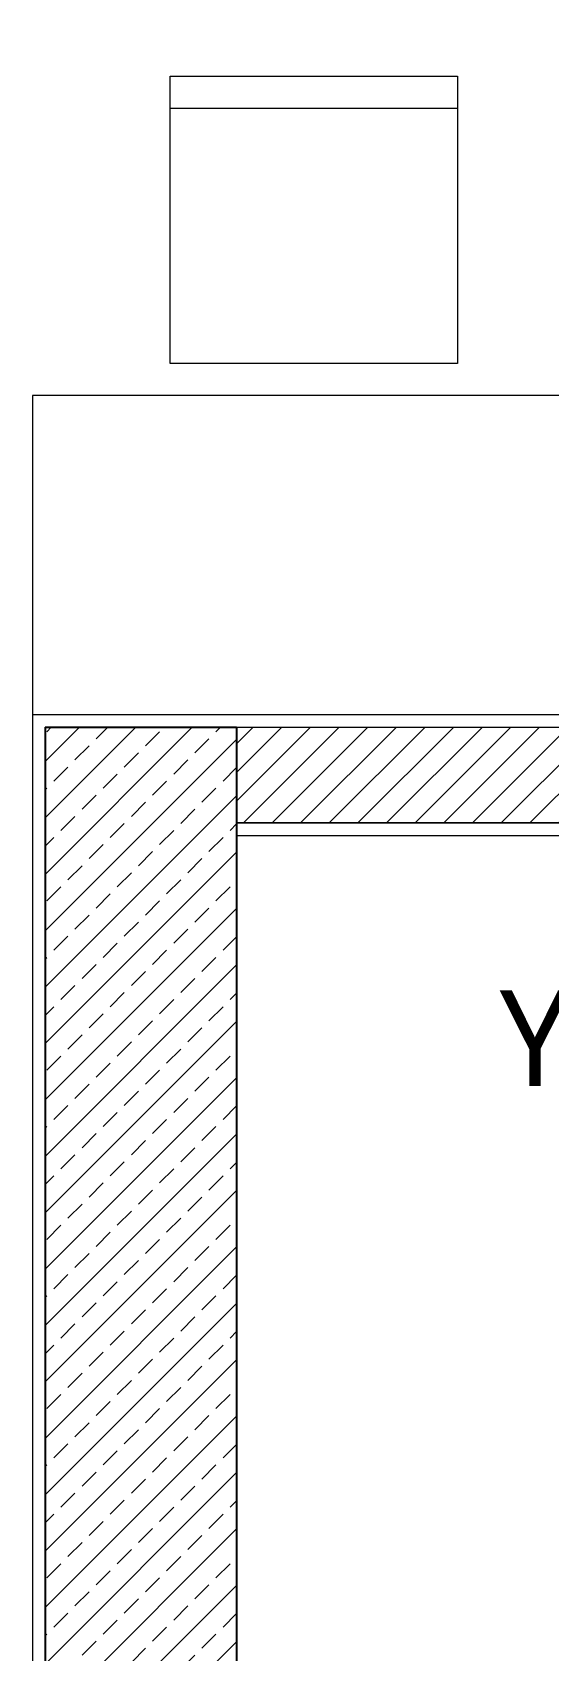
# Model space of a CAD drawing. Header units: millimetres. Extents: x 809 to 8159, y 33 to 4533.
# Drawn here: x 2179.8 to 2260.7, y 2955.6 to 3209.2 of the extents above; entities that cross this region are included whole.
import ezdxf

# ---------------------------------------------------------------- set-up
doc = ezdxf.new("R2010")
doc.units = ezdxf.units.MM
doc.linetypes.add('DASHED', pattern=[19.05, 12.7, -6.35])
doc.linetypes.add('HIDDEN', pattern=[0.375, 0.25, -0.125])
for name, color, linetype, lineweight in [('B.A.TARAMA', 124, 'DASHED', 15), ('BETONARME', 3, 'Continuous', 25), ('DUVAR', 2, 'Continuous', 15), ('DUVAR TARAMA', 9, 'Continuous', 9), ('MAHAL', 6, 'Continuous', 0), ('MERDIVEN', 4, 'Continuous', 0), ('Sıva', 1, 'Continuous', 0), ('TEFRİŞ', 130, 'Continuous', 0), ('TEZGAH', 7, 'Continuous', 0)]:
    doc.layers.add(name, color=color, linetype=linetype, lineweight=lineweight)
doc.styles.get("Standard").update_dxf_attribs({"font": 'arial.ttf'})

# ---------------------------------------------------------------- blocks, each defined once
blk = doc.blocks.new('rhtrtrthrthrth')
at = {"layer": 'B.A.TARAMA'}
h = blk.add_hatch(dxfattribs=at)
h.set_pattern_fill('ANSI33', color=256, scale=25, style=0, pattern_type=0)
h.set_pattern_definition([(45, (32120.317, -23322.9636), (-4.419417, 4.419417), []), (45, (32124.736, -23322.9636), (-4.419417, 4.419417), [3.125, -1.5625])])
h.paths.add_polyline_path([(34137.56, -20490.93), (34167.56, -20490.93), (34167.56, -20916.93), (34137.56, -20916.93)])
at = {"layer": 'BETONARME'}
for p, q in [((34137.56, -20490.93), (34137.56, -20862.72)), ((34137.56, -20490.93), (34167.56, -20490.93)), ((34167.56, -20490.93), (34167.56, -20862.72))]:
    blk.add_line(p, q, dxfattribs=at)
blk = doc.blocks.new('trthrttrtrthrth')
at = {"layer": 'B.A.TARAMA'}
blk.add_blockref('rhtrtrthrthrth', (0, 5000), dxfattribs=at)
blk = doc.blocks.new('TABURE')
at = {"layer": 'TEFRİŞ'}
for p, q in [((34528.62, -4739.8), (34573.08, -4732.83)), ((34573.08, -4732.83), (34580.05, -4777.29)), ((34535.59, -4784.26), (34528.62, -4739.8)), ((34579.28, -4772.35), (34534.82, -4779.32)), ((34580.05, -4777.29), (34535.59, -4784.26))]:
    blk.add_line(p, q, dxfattribs=at)

msp = doc.modelspace()

# ---------------------------------------------------------------- hatches: boundary and pattern name
at = {"layer": 'DUVAR TARAMA'}
h = msp.add_hatch(dxfattribs=at)
h.set_pattern_fill('ANSI31', color=256)
h.set_pattern_definition([(45, (-31955.9557, 8591.274), (-2.24506403, 2.24506403), [])])
h.paths.add_polyline_path([(2211.83, 3100.35), (2471.83, 3100.35), (2471.83, 3085.35), (2211.83, 3085.35)])

# ---------------------------------------------------------------- linework, layer by layer
at = {"layer": 'DUVAR'}
for p, q in [((2211.83, 3100.35), (2471.83, 3100.35)), ((2211.83, 3085.35), (2471.83, 3085.35))]:
    msp.add_line(p, q, dxfattribs=at)
at = {"layer": 'MERDIVEN', "elevation": 0}
msp.add_lwpolyline([(2471.83, 3085.35), (2211.83, 3085.35), (2211.83, 2950.35), (2471.83, 2950.35)], close=True, dxfattribs=at)
at = {"layer": 'Sıva'}
for p, q in [((2179.83, 3102.35), (2713.83, 3102.35)), ((2179.83, 3102.35), (2179.83, 2785.35)), ((2211.83, 3083.35), (2471.83, 3083.35))]:
    msp.add_line(p, q, dxfattribs=at)
at = {"layer": 'TEFRİŞ', "elevation": 0}
msp.add_lwpolyline([(2179.83, 3152.35), (2179.83, 3102.35), (2713.83, 3102.35), (2713.83, 3152.35)], close=True, dxfattribs=at)

# ---------------------------------------------------------------- block references
at = {"layer": 'TEFRİŞ', "rotation": 171.0863108917131}
msp.add_blockref('TABURE', (35623.64, -6875.3), dxfattribs=at)
at = {"layer": 'TEZGAH', "color": 0, "linetype": 'HIDDEN', "lineweight": -2, "ltscale": 35}
msp.add_blockref('trthrttrtrthrth', (-31955.73, 18591.27), dxfattribs=at)

# ---------------------------------------------------------------- texts
at = {"layer": 'MAHAL', "insert": (2186.48, 3084.12), "char_height": 15, "attachment_point": 1}
msp.add_mtext_dynamic_manual_height_columns('\\pi132.36514;{\\fTrebuchet MS|b0|i0|c162|p34;B103\\P\\pi66.57221;YANGIN MERDİVENİ\\P\\pi116.33483;13.65m²\\P\\pi96.08721;\\fArial|b1|i0|c162|p34;\\H0.7619x;DÖŞ:\\fArial|b0|i0|c162|p34; MERMER\\P\\pi84.3487;\\fArial|b1|i0|c162|p34;DUV: \\fTrebuchet MS|b1|i0|c162|p34; SIVA\\fArial|b0|i0|c162|p34;+ BOYA\\P\\pi110.82109;\\fArial|b1|i0|c162|p34;TAV: \\fArial|b0|i0|c162|p34;BRÜT}', width=306.1242, gutter_width=1, heights=[0], dxfattribs=at)

doc.saveas('drawing.dxf')
